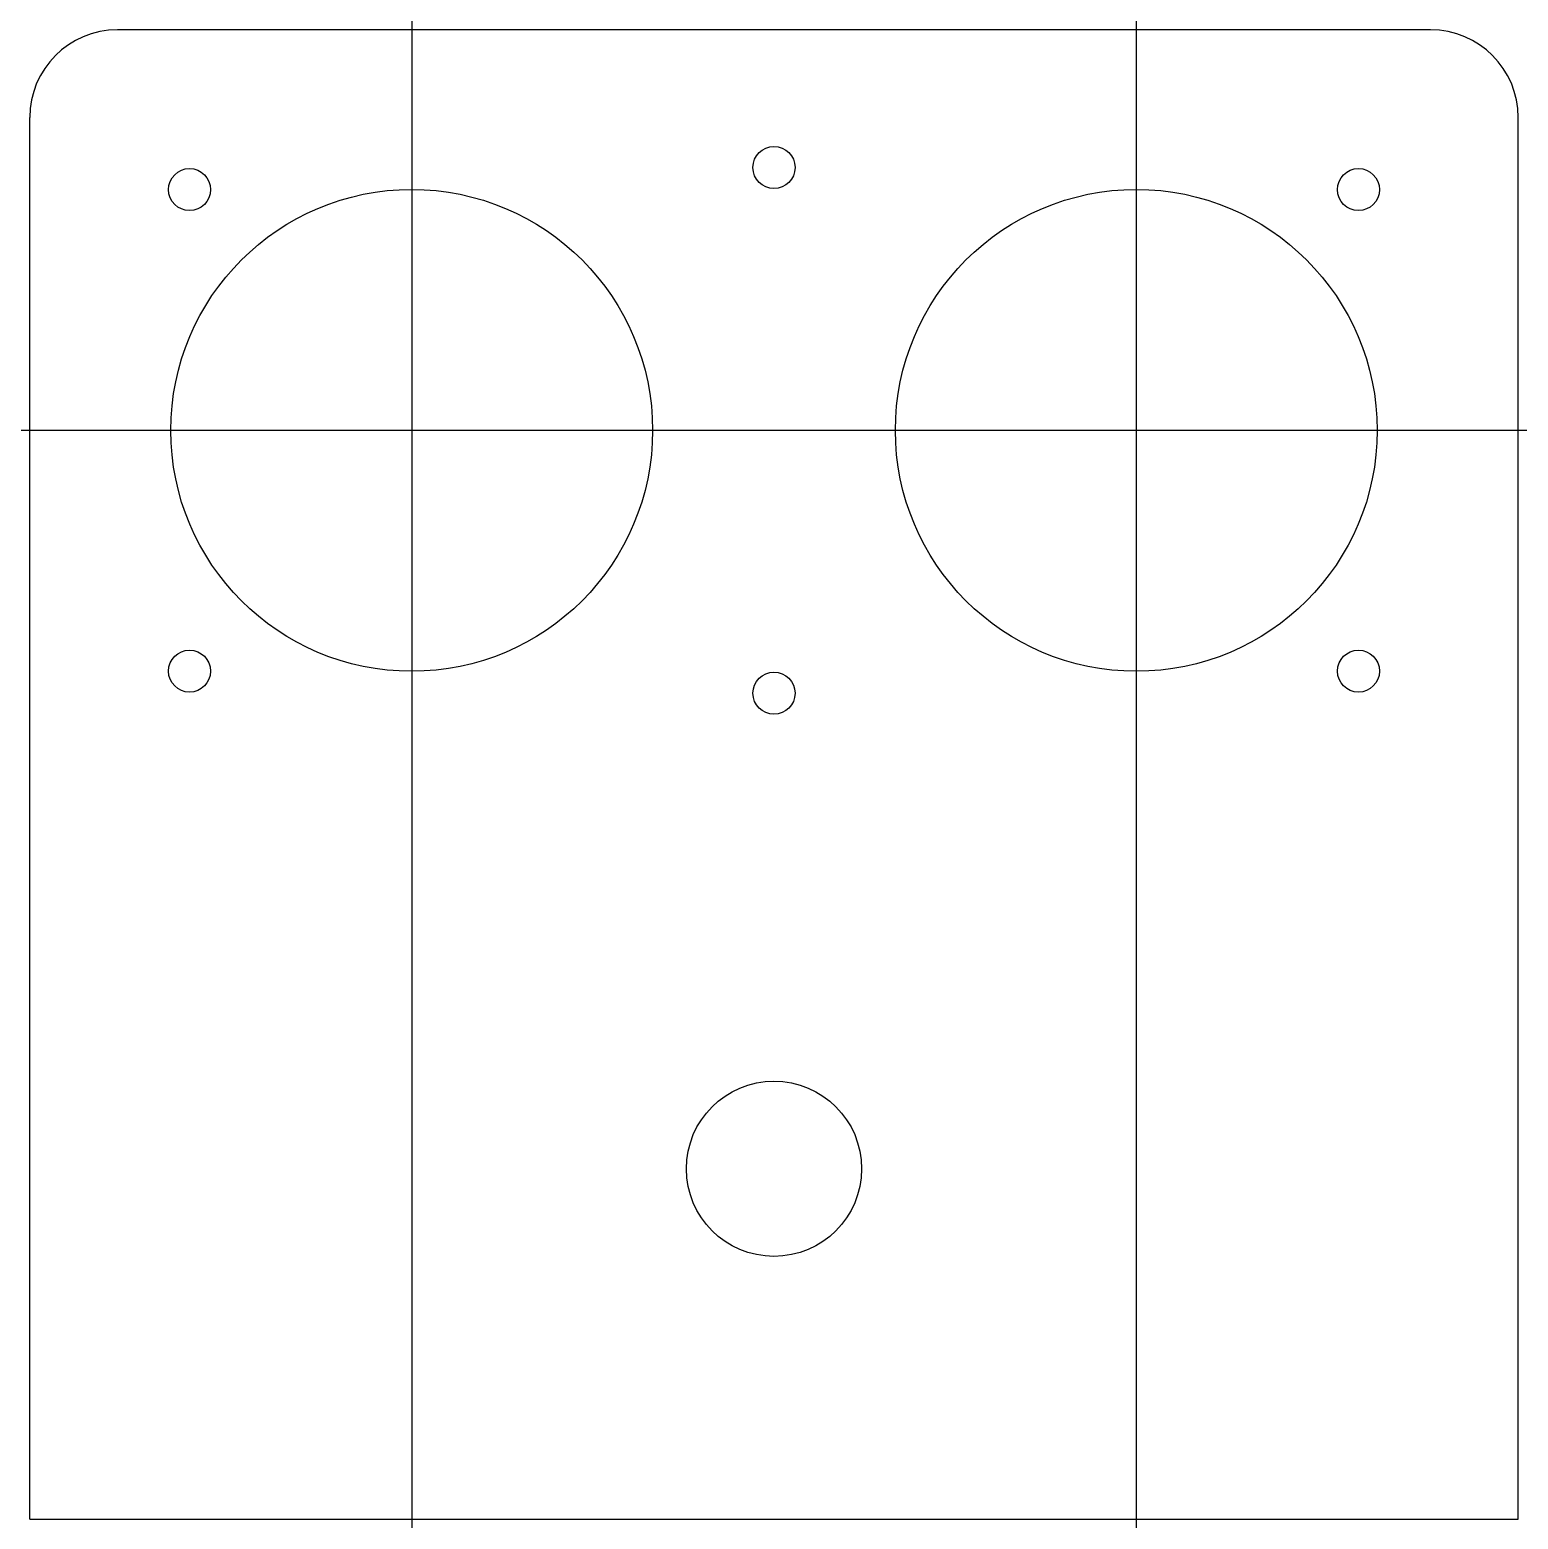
# Model space of a CAD drawing. Header units: millimetres. Extents: x 0 to 53.9, y -54 to 0.
import ezdxf

# ---------------------------------------------------------------- set-up
doc = ezdxf.new("R2010")
doc.units = ezdxf.units.MM

msp = doc.modelspace()

# ---------------------------------------------------------------- linework, layer by layer
for p, q in [((50.7746, 0), (3.175, 0)), ((0, -53.975), (0, -3.175)), ((53.9496, -53.975), (53.9496, -3.175)), ((0, -53.975), (53.9496, -53.975))]:
    msp.add_line(p, q)
for p, direction in [((13.843, 0), (0, -1)), ((40.1066, 0), (0, -1)), ((0, -14.5161), (-1, 0))]:
    msp.add_xline(p, direction)
for centre, radius in [((26.9748, -4.9911), 0.762), ((5.7912, -5.7912), 0.762), ((48.1584, -5.7912), 0.762), ((13.843, -14.5161), 8.7312), ((40.1066, -14.5161), 8.7312), ((5.7912, -23.241), 0.762), ((48.1584, -23.241), 0.762), ((26.9748, -24.0411), 0.762), ((26.9748, -41.275), 3.175)]:
    msp.add_circle(centre, radius)
for centre, start, end in [((3.175, -3.175), 90, 180), ((50.7746, -3.175), 0, 90)]:
    msp.add_arc(centre, 3.175, start, end)

doc.saveas('drawing.dxf')
